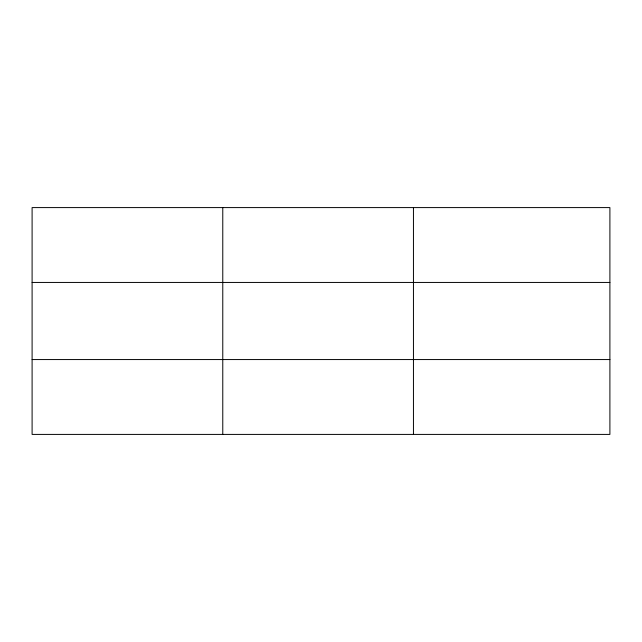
<?xml version="1.0" encoding="UTF-8"?>
<svg xmlns="http://www.w3.org/2000/svg" width="642" height="642" viewBox="0 0 642 642"><rect width="100%" height="100%" fill="white"/><g stroke="black" fill="none" stroke-linecap="round" stroke-linejoin="round"><path stroke-width="0.96" d="M222.774 207.591L222.774 434.409M413.448 207.591L413.448 434.409M609.9 359.56L609.9 434.409L32.1 434.409L32.1 207.591L609.9 207.591L609.9 359.56L32.1 359.56M32.1 282.44L609.9 282.44"/></g></svg>
